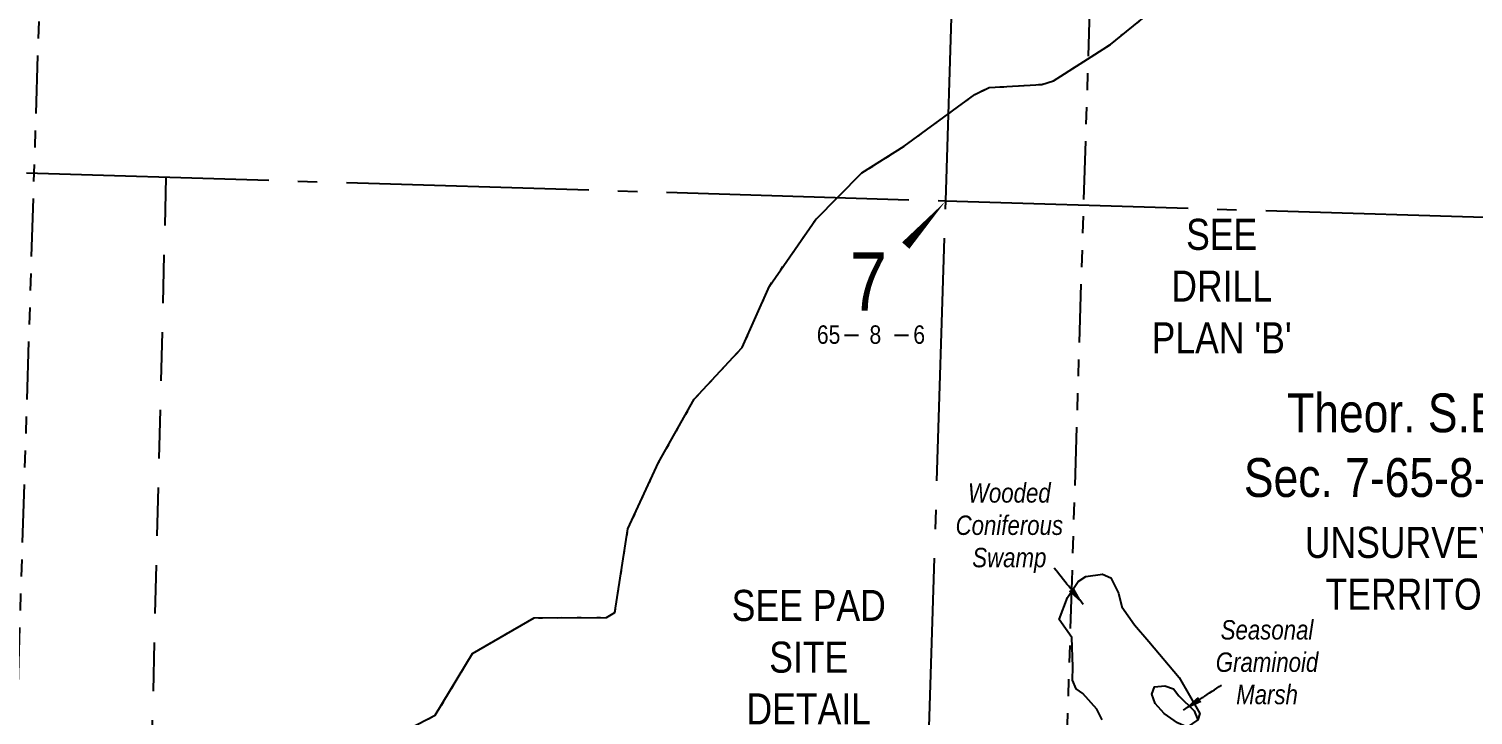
# Model space of a CAD drawing. Extents: x 357117 to 366258, y 6049523 to 6057149.
# Drawn here: x 357695 to 358439, y 6053423 to 6053777 of the extents above; entities that cross this region are included whole.
import ezdxf
from ezdxf.enums import TextEntityAlignment as Align

# ---------------------------------------------------------------- set-up
doc = ezdxf.new("R2010")
doc.units = 0
doc.header["$LTSCALE"] = 5
for name, pattern in [('foc-DRILLPATH', [14.75, 6, -1.75, 1.75, -1.75, 1.75, -1.75]), ('foc-LSD', [8, 5, -3]), ('foc-QUARTERLINE', [33, 25, -3, 2, -3]), ('foc-WHEELTRACKS', [2, 0.4, -1.6])]:
    doc.linetypes.add(name, pattern=pattern)
for name, color, linetype in [('10', 1, 'Continuous'), ('9', 3, 'Continuous'), ('C-SYMBOL', 7, 'Continuous'), ('L-BD', 7, 'Continuous'), ('L-DETAIL-T', 3, 'Continuous'), ('L-QSEC', 8, 'foc-QUARTERLINE'), ('L-SECLBL', 7, 'Continuous'), ('L-SECTION-LSD', 7, 'foc-LSD'), ('L-UNS-T', 3, 'Continuous'), ('P-PDRILLPATH', 12, 'foc-DRILLPATH'), ('T-WATER-P3', 160, 'foc-WHEELTRACKS'), ('WETLAND', 143, 'Continuous'), ('WETLAND-T', 146, 'Continuous')]:
    doc.layers.add(name, color=color, linetype=linetype)
doc.styles.add('175L', font='ARIALN.TTF', dxfattribs={"height": 20})
doc.styles.add('80CG', font='ARIALN.TTF', dxfattribs={"height": 10})
doc.styles.add('80L', font='ARIALN.TTF', dxfattribs={"height": 10})
doc.styles.add('foc-LtypeFont', font='ARIALN.TTF', dxfattribs={"height": 7.35})
doc.styles.add('SIMPLEX', font='ARIALN.TTF')
doc.linetypes.add('foc-TOPO-flowdirection-NOLINE', pattern='A,0,[">",foc-LtypeFont,S=0.3,R=0,X=0,Y=-0.945],-20,[">",foc-LtypeFont,S=0.3,R=0,X=0,Y=-0.945],0', length=20)
doc.dimstyles.new('Compass 5 000', dxfattribs={"dimscale": 5, "dimtxt": 9, "dimasz": 2, "dimexe": 0.2, "dimexo": 0.0625, "dimgap": 0.5, "dimtad": 0, "dimtih": 1, "dimtoh": 1, "dimzin": 0, "dimdsep": 46, "dimtxsty": '80CG', "dimcen": 0.1, "dimse1": 1, "dimse2": 1, "dimclrd": 256, "dimclrt": 256, "dimaunit": 1, "dimadec": 4, "dimazin": 0, "dimtfac": 0.06, "dimtofl": 0, "dimtmove": 0, "dimatfit": 1, "dimfxl": 0.2, "dimtolj": 1, "dimtzin": 0, "dimlwd": -1, "dimarcsym": 0})

# ---------------------------------------------------------------- blocks, each defined once
blk = doc.blocks.new('L-SECLBL')
at = {"layer": '9', "color": 7}
for p, q in [((-5.08, -27.83), (-12.29, -27.83)), ((20.7, -27.83), (13.5, -27.83))]:
    blk.add_line(p, q, dxfattribs=at)
at = {"layer": '10', "color": 2, "style": 'SIMPLEX'}
blk.add_attdef('SEC', text='', height=30, dxfattribs=at).set_placement((0, 0), align=Align.MIDDLE)
at = {"layer": '10', "color": 5, "style": '80L'}
blk.add_attdef('TWP', text='', height=9.5, dxfattribs=at).set_placement((-14.43, -27.37), align=Align.MIDDLE_RIGHT)
blk.add_attdef('RGE', text='', height=9.5, dxfattribs=at).set_placement((3.62, -27.37), align=Align.MIDDLE_CENTER)
blk.add_attdef('MER', text='', height=9.5, dxfattribs=at).set_placement((23.17, -27.37), align=Align.MIDDLE_LEFT)

msp = doc.modelspace()

# ---------------------------------------------------------------- linework, layer by layer
at = {"layer": 'L-BD', "flags": 128}
msp.add_lwpolyline([(358167.259, 6053687.797, 0, 4.998, 0), (358146.688, 6053664.894, 0, 0, 0)], format="xyseb", dxfattribs=at)
at = {"layer": 'L-QSEC', "flags": 128}
for points in [[(358167.279, 6053687.966), (358192.447, 6054491.914)], [(357363.699, 6053712.429), (358167.264, 6053687.966)], [(358142.111, 6052884.037), (358167.279, 6053687.966)], [(358167.279, 6053687.966), (358970.85, 6053663.503)]]:
    msp.add_lwpolyline(points, dxfattribs=at)
at = {"layer": 'L-SECTION-LSD', "flags": 128}
msp.add_lwpolyline([(357765.482, 6053700.197), (357745.277, 6052896.12)], dxfattribs=at)
at = {"layer": 'P-PDRILLPATH', "flags": 128}
msp.add_lwpolyline([(357768.978, 6055974.327), (357677.162, 6053058.216), (358153.02, 6053192.148)], dxfattribs=at)
at = {"layer": 'T-WATER-P3', "flags": 128}
msp.add_lwpolyline([(357423.717, 6053194.736), (357430.367, 6053197.636), (357452.48, 6053217.444), (357460.191, 6053227.383), (357473.341, 6053238.27), (357493.276, 6053239.498), (357496.412, 6053239.69), (357516.987, 6053233.636), (357525.238, 6053231.208), (357530.983, 6053229.519), (357550.652, 6053222.128), (357552.684, 6053221.651), (357566.443, 6053211.798), (357574.413, 6053212.507), (357596.574, 6053223.536), (357625.074, 6053215.755), (357647.576, 6053205.984), (357659.795, 6053198.354), (357674.735, 6053197.703), (357711.077, 6053206.301), (357730.918, 6053220.179), (357737.449, 6053229.439), (357739.918, 6053235.614), (357740.106, 6053236.083), (357747.17, 6053253.755), (357766.134, 6053296.7), (357772.955, 6053307.319), (357773.486, 6053314.919), (357782.336, 6053333.696), (357810.269, 6053373.043), (357843.871, 6053387.52), (357872.463, 6053406.326), (357904.245, 6053422.832), (357923.437, 6053454.729), (357955.189, 6053473.045), (357992.541, 6053473.284), (357996.821, 6053475.764), (358003.513, 6053518.89), (358019.376, 6053553.105), (358037.698, 6053585.672), (358062.481, 6053612.348), (358076.482, 6053643.986), (358100.145, 6053678.17), (358124.057, 6053702.328), (358145.888, 6053716.054), (358182.341, 6053742.81), (358189.622, 6053746.341), (358216.813, 6053747.969), (358222.873, 6053749.838), (358252.176, 6053768.565), (358272.226, 6053784.786)], dxfattribs=at)
at = {"layer": 'T-WATER-P3', "linetype": 'foc-TOPO-flowdirection-NOLINE', "flags": 128}
msp.add_lwpolyline([(357423.717, 6053194.736), (357430.367, 6053197.636), (357452.48, 6053217.444), (357460.191, 6053227.383), (357473.341, 6053238.27), (357493.276, 6053239.498), (357496.412, 6053239.69), (357516.987, 6053233.636), (357525.238, 6053231.208), (357530.983, 6053229.519), (357550.652, 6053222.128), (357552.684, 6053221.651), (357566.443, 6053211.798), (357574.413, 6053212.507), (357596.574, 6053223.536), (357625.074, 6053215.755), (357647.576, 6053205.984), (357659.795, 6053198.354), (357674.735, 6053197.703), (357711.077, 6053206.301), (357730.918, 6053220.179), (357737.449, 6053229.439), (357739.918, 6053235.614), (357740.106, 6053236.083), (357747.17, 6053253.755), (357766.134, 6053296.7), (357772.955, 6053307.319), (357773.486, 6053314.919), (357782.336, 6053333.696), (357810.269, 6053373.043), (357843.871, 6053387.52), (357872.463, 6053406.326), (357904.245, 6053422.832), (357923.437, 6053454.729), (357955.189, 6053473.045), (357992.541, 6053473.284), (357996.821, 6053475.764), (358003.513, 6053518.89), (358019.376, 6053553.105), (358037.698, 6053585.672), (358062.481, 6053612.348), (358076.482, 6053643.986), (358100.145, 6053678.17), (358124.057, 6053702.328), (358145.888, 6053716.054), (358182.341, 6053742.81), (358189.622, 6053746.341), (358216.813, 6053747.969), (358222.873, 6053749.838), (358252.176, 6053768.565), (358272.226, 6053784.786)], dxfattribs=at)
at = {"layer": 'WETLAND'}
msp.add_lwpolyline([(358247.958, 6053420.5), (358245.113, 6053425.965), (358238.037, 6053434.034), (358234.537, 6053436.43), (358232.712, 6053440.877), (358232.725, 6053447.81), (358232.295, 6053462.882), (358225.678, 6053472.22), (358230.121, 6053483.46), (358235.581, 6053491.848), (358239.417, 6053494.319), (358248.142, 6053495.541), (358252.317, 6053493.72), (358256.253, 6053485.793), (358258.043, 6053478.699), (358264.66, 6053469.361), (358272.047, 6053460.839), (358287.661, 6053442.231), (358298.192, 6053423.772), (358297.217, 6053420.466)], dxfattribs=at)
msp.add_lwpolyline([(358279.944, 6053423.704), (358275.194, 6053428.808), (358273.468, 6053433.681), (358274.946, 6053437.534), (358280.172, 6053438), (358284.664, 6053436.382), (358287.454, 6053432.782), (358295.306, 6053425.094), (358297.217, 6053420.466), (358291.734, 6053416.634), (358286.785, 6053418.95), (358279.944, 6053423.704)], close=True, dxfattribs=at)

# ---------------------------------------------------------------- block references
at = {"layer": 'L-SECLBL', "xscale": 0.99967581, "yscale": 0.99967581, "zscale": 0.99967581}
msp.add_blockref('L-SECLBL', (358127.432, 6053646.379), dxfattribs=at).add_auto_attribs({'SEC': '7', 'TWP': '65', 'RGE': '8', 'MER': '6'})

# ---------------------------------------------------------------- texts
at = {"layer": 'C-SYMBOL', "color": 3, "insert": (358417.044, 6053588.679), "char_height": 19.99352, "width": 190.43838, "attachment_point": 2, "style": '175L'}
msp.add_mtext('Theor. S.E.1/4 \\PSec. 7-65-8-W.6M.', dxfattribs=at)
at = {"layer": 'L-DETAIL-T', "char_height": 15.99481, "attachment_point": 5, "style": '80CG'}
for s, insert, width in [("\\pxqc;SEE DRILL PLAN 'B'", (358309.498, 6053644.031), 93.15026), ('\\pxqc;SEE PAD SITE DETAIL', (358096.71, 6053452.782), 109.43965)]:
    msp.add_mtext(s, dxfattribs=dict(at, insert=insert, width=width))
at = {"layer": 'L-UNS-T', "color": 3, "insert": (358415.964, 6053498.471), "char_height": 15.99481, "attachment_point": 5, "style": '80L'}
msp.add_mtext_dynamic_manual_height_columns('\\pxqc;UNSURVEYED TERRITORY', width=126.41375, gutter_width=47.5, heights=[0], dxfattribs=at)

# ---------------------------------------------------------------- next in the draw order: texts
at = {"layer": 'WETLAND-T', "char_height": 9.99676, "attachment_point": 1, "style": '80L', "bg_fill": 2}
for s, insert in [('\\pxqc;{\\fArial Narrow|b0|i1|c0|p34;Wooded Coniferous\\PSwamp}', (358172.337, 6053542.436)), ('\\pxqc;{\\fArial Narrow|b0|i1|c0|p34;Seasonal\\PGraminoid\\PMarsh}', (358305.139, 6053471.866))]:
    msp.add_mtext_dynamic_manual_height_columns(s, width=55.46835, gutter_width=50, heights=[0], dxfattribs=dict(at, insert=insert))

# ---------------------------------------------------------------- next in the draw order: linework, layer by layer
at = {"layer": 'P-PDRILLPATH', "flags": 128}
msp.add_lwpolyline([(358162.332, 6053195.804), (358218.38, 6053041.737), (358309.169, 6055957.867)], dxfattribs=at)

# ---------------------------------------------------------------- next in the draw order: leaders
at = {"layer": 'WETLAND-T', "path_type": 1}
for points in [[(358238.207, 6053479.906), (358223.189, 6053498.667)], [(358289.864, 6053425.481), (358309.399, 6053438.399)]]:
    msp.add_leader(points, dimstyle='Compass 5 000', override={"dimgap": 0.5, "dimtad": 0}, dxfattribs=at)

doc.saveas('drawing.dxf')
